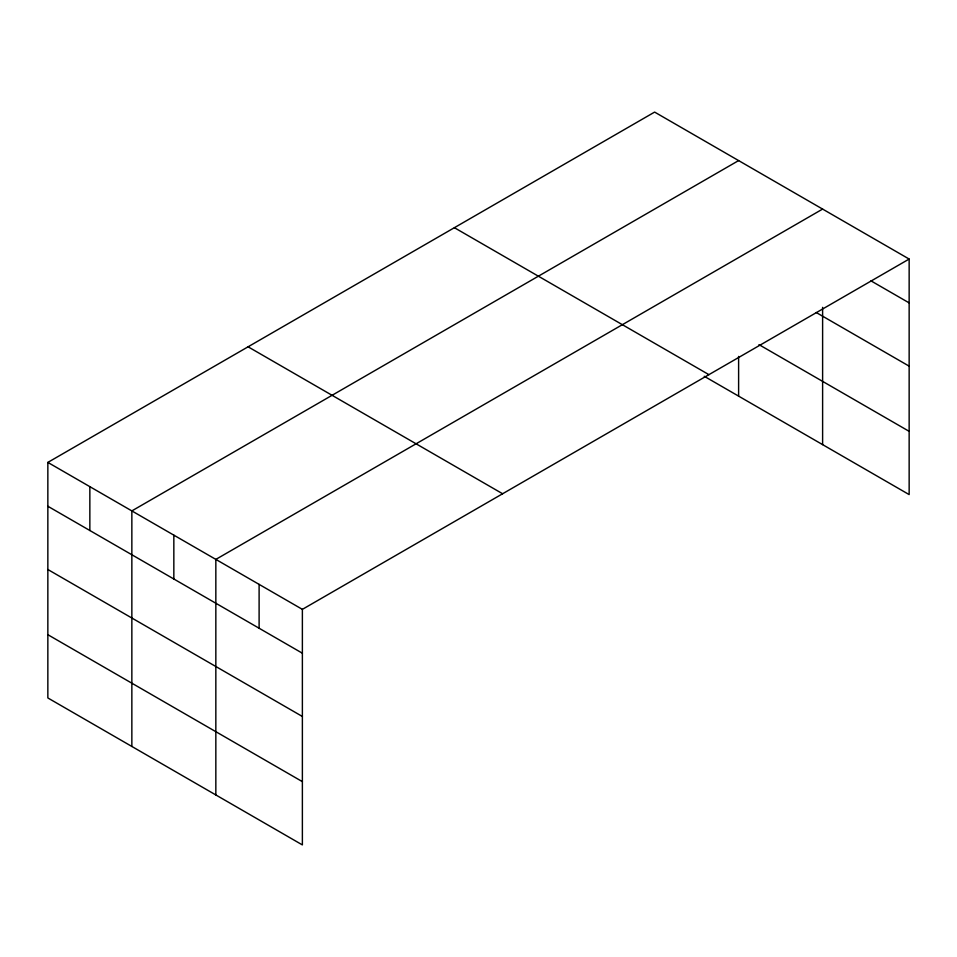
<?xml version="1.0" encoding="UTF-8"?>
<svg xmlns="http://www.w3.org/2000/svg" width="957" height="957" viewBox="0 0 957 957"><rect width="100%" height="100%" fill="white"/><g stroke="black" fill="none" stroke-linecap="round" stroke-linejoin="round"><path stroke-width="1.44" d="M909.15 259.048L654.624 112.089L47.85 462.41L47.85 697.952L302.376 844.911L302.376 609.358L909.15 259.048L909.15 494.59L704.256 376.292M822.613 307.364L822.613 444.622M738.613 160.585L131.851 510.906L131.851 746.448M822.613 209.081L215.839 559.402L215.839 794.944M870.966 280.856L909.15 302.89M816.249 312.52L909.15 366.148M758.973 344.628L909.15 431.332M454.384 227.694L708.922 374.654M248.078 346.805L502.616 493.752M47.85 462.41L302.376 609.358M47.85 506.253L302.376 653.212M47.85 569.511L302.376 716.47M47.85 634.694L302.376 781.642M738.613 356.411L738.613 396.138M259.108 584.38L259.108 628.223M173.839 535.154L173.839 578.997M89.85 486.658L89.85 530.501"/></g></svg>
